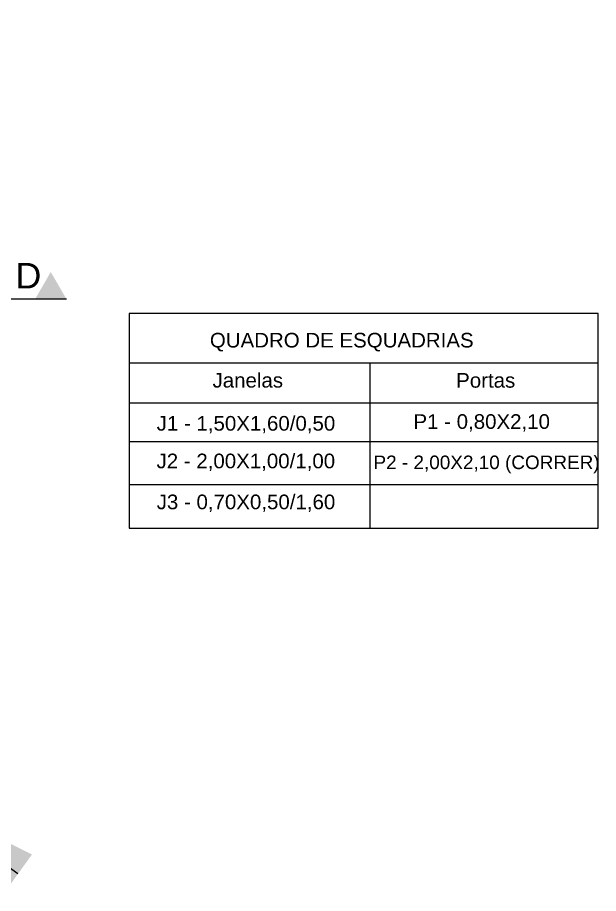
# Model space of a CAD drawing. Header units: millimetres. Extents: x -1.1 to 45.3, y 0 to 40.3.
# Drawn here: x 29.46 to 45.33, y 16.32 to 40.27 of the extents above; entities that cross this region are included whole.
import ezdxf
from ezdxf import colors
from ezdxf.entities.mleader import LeaderData, LeaderLine
from ezdxf.math import Vec2, Vec3

# ---------------------------------------------------------------- set-up
doc = ezdxf.new("R2010")
doc.units = ezdxf.units.MM
doc.linetypes.add('ACAD_ISO03W100', pattern=[30, 12, -18])
doc.linetypes.add('ACAD_ISO05W100', pattern=[33, 24, -3, 0, -3, 0, -3])
for name, color, linetype in [('DESENHO', 1, 'Continuous'), ('LayerTexto', 7, 'Continuous'), ('Linha média', 7, 'Continuous'), ('Linha tracejada', 2, 'ACAD_ISO03W100'), ('Linha traço_ponto', 3, 'ACAD_ISO05W100')]:
    doc.layers.add(name, color=color, linetype=linetype)
doc.styles.get("Standard").update_dxf_attribs({"font": 'arial.ttf'})

msp = doc.modelspace()

# ---------------------------------------------------------------- hatches: boundary and pattern name
at = {"layer": 'Linha tracejada'}
h = msp.add_hatch(color=3, dxfattribs=at)
h.dxf.hatch_style = 1
h.paths.add_polyline_path([(30.37128, 33.31198), (29.94512, 32.57384), (30.79744, 32.57384)])
h.paths.add_polyline_path([(17.96493, 40.26634), (17.96493, 39.41401), (18.70307, 39.84018)])
h.paths.add_polyline_path([(-0.71473, 33.31198), (-1.14089, 32.57384), (-0.28856, 32.57384)])
h.paths.add_polyline_path([(18.70307, 17.07388), (17.96493, 17.50004), (17.96493, 16.64772)])

# ---------------------------------------------------------------- linework, layer by layer
at = {"layer": 'LayerTexto', "ltscale": 5}
for p, q in [((32.514, 30.83144), (45.31549, 30.83144)), ((39.08574, 30.83144), (39.08574, 26.31148)), ((32.514, 29.73598), (45.31549, 29.73598)), ((32.514, 28.67963), (45.31549, 28.67963)), ((32.514, 27.50592), (45.31549, 27.50592))]:
    msp.add_line(p, q, dxfattribs=at)
msp.add_lwpolyline([(32.514, 32.1773), (32.514, 26.31148), (45.31549, 26.31148), (45.31549, 32.1773), (32.514, 32.1773), (32.514, 32.1773), (32.514, 32.1773)], dxfattribs=at)
at = {"layer": 'Linha traço_ponto', "ltscale": 5}
msp.add_line((24.37937, 32.57384), (30.79748, 32.57384), dxfattribs=at)

# ---------------------------------------------------------------- texts
at = {"layer": 'Linha média', "ltscale": 5, "attachment_point": 1}
for s, width, insert, char_height in [('{\\C0;QUADRO DE ESQUADRIAS}', 7.234041, (34.71591, 31.64736), 0.4), ('{\\C0;Janelas}', 2.1406546, (34.788, 30.5515), 0.4), ('{\\C0;Portas}', 2.1406546, (41.44067, 30.54904), 0.4), ('{\\C0;J1 - 1,50X1,60/0,50}', 4.9280488, (33.26264, 29.37448), 0.4), ('{\\C0;P1 - 0,80X2,10}', 4.9280488, (40.27492, 29.42366), 0.4), ('{\\C0;J2 - 2,00X1,00/1,00}', 4.9280488, (33.25934, 28.3459), 0.4), ('{\\C0;P2 - 2,00X2,10 (CORRER)}', 6.6944402, (39.18383, 28.29337), 0.37), ('{\\C0;J3 - 0,70X0,50/1,60}', 4.9280488, (33.26374, 27.22676), 0.4)]:
    msp.add_mtext_dynamic_manual_height_columns(s, width=width, gutter_width=12.5, heights=[0], dxfattribs=dict(at, insert=insert, char_height=char_height))
at = {"layer": 'Linha tracejada', "insert": (29.40919, 33.55877), "char_height": 0.698107, "attachment_point": 1}
msp.add_mtext_dynamic_manual_height_columns('{\\C0;D}', width=275.4442551, gutter_width=12.5, heights=[0], dxfattribs=at)

# ---------------------------------------------------------------- leaders
at = {"layer": 'DESENHO', "ltscale": 0.05}
ml = msp.add_multileader_mtext('Standard', dxfattribs=at)
ml.set_content('', color=256)
ml.set_leader_properties()
ml.build(insert=Vec2(0, 0))
ctx = ml.context
ctx.base_point, ctx.plane_origin = Vec3(27.22822, 19.02819), Vec3(26.22937, 19.19716)
notes = []
notes.append((ctx, [(1, (1, 1, 0), (26.46367, 19.02819), (1, 0), 0.76455, [(0, [(26.22937, 19.19716)], 0, [])])]))
ctx.mtext.insert, ctx.mtext.flow_direction = Vec3(29.22822, 21.02819), 5
for ctx, leaders in notes:
    for number, flags, end, landing, length, lines in leaders:
        leader = LeaderData()
        leader.index, (leader.has_last_leader_line, leader.has_dogleg_vector, leader.attachment_direction) = number, flags
        leader.last_leader_point, leader.dogleg_vector, leader.dogleg_length = Vec3(end), Vec3(landing), length
        for number, points, colour, breaks in lines:
            line = LeaderLine()
            line.index, line.vertices, line.color, line.breaks = number, Vec3.list(points), colors.encode_raw_color(colour), breaks
            leader.lines.append(line)
        ctx.leaders.append(leader)

doc.saveas('drawing.dxf')
